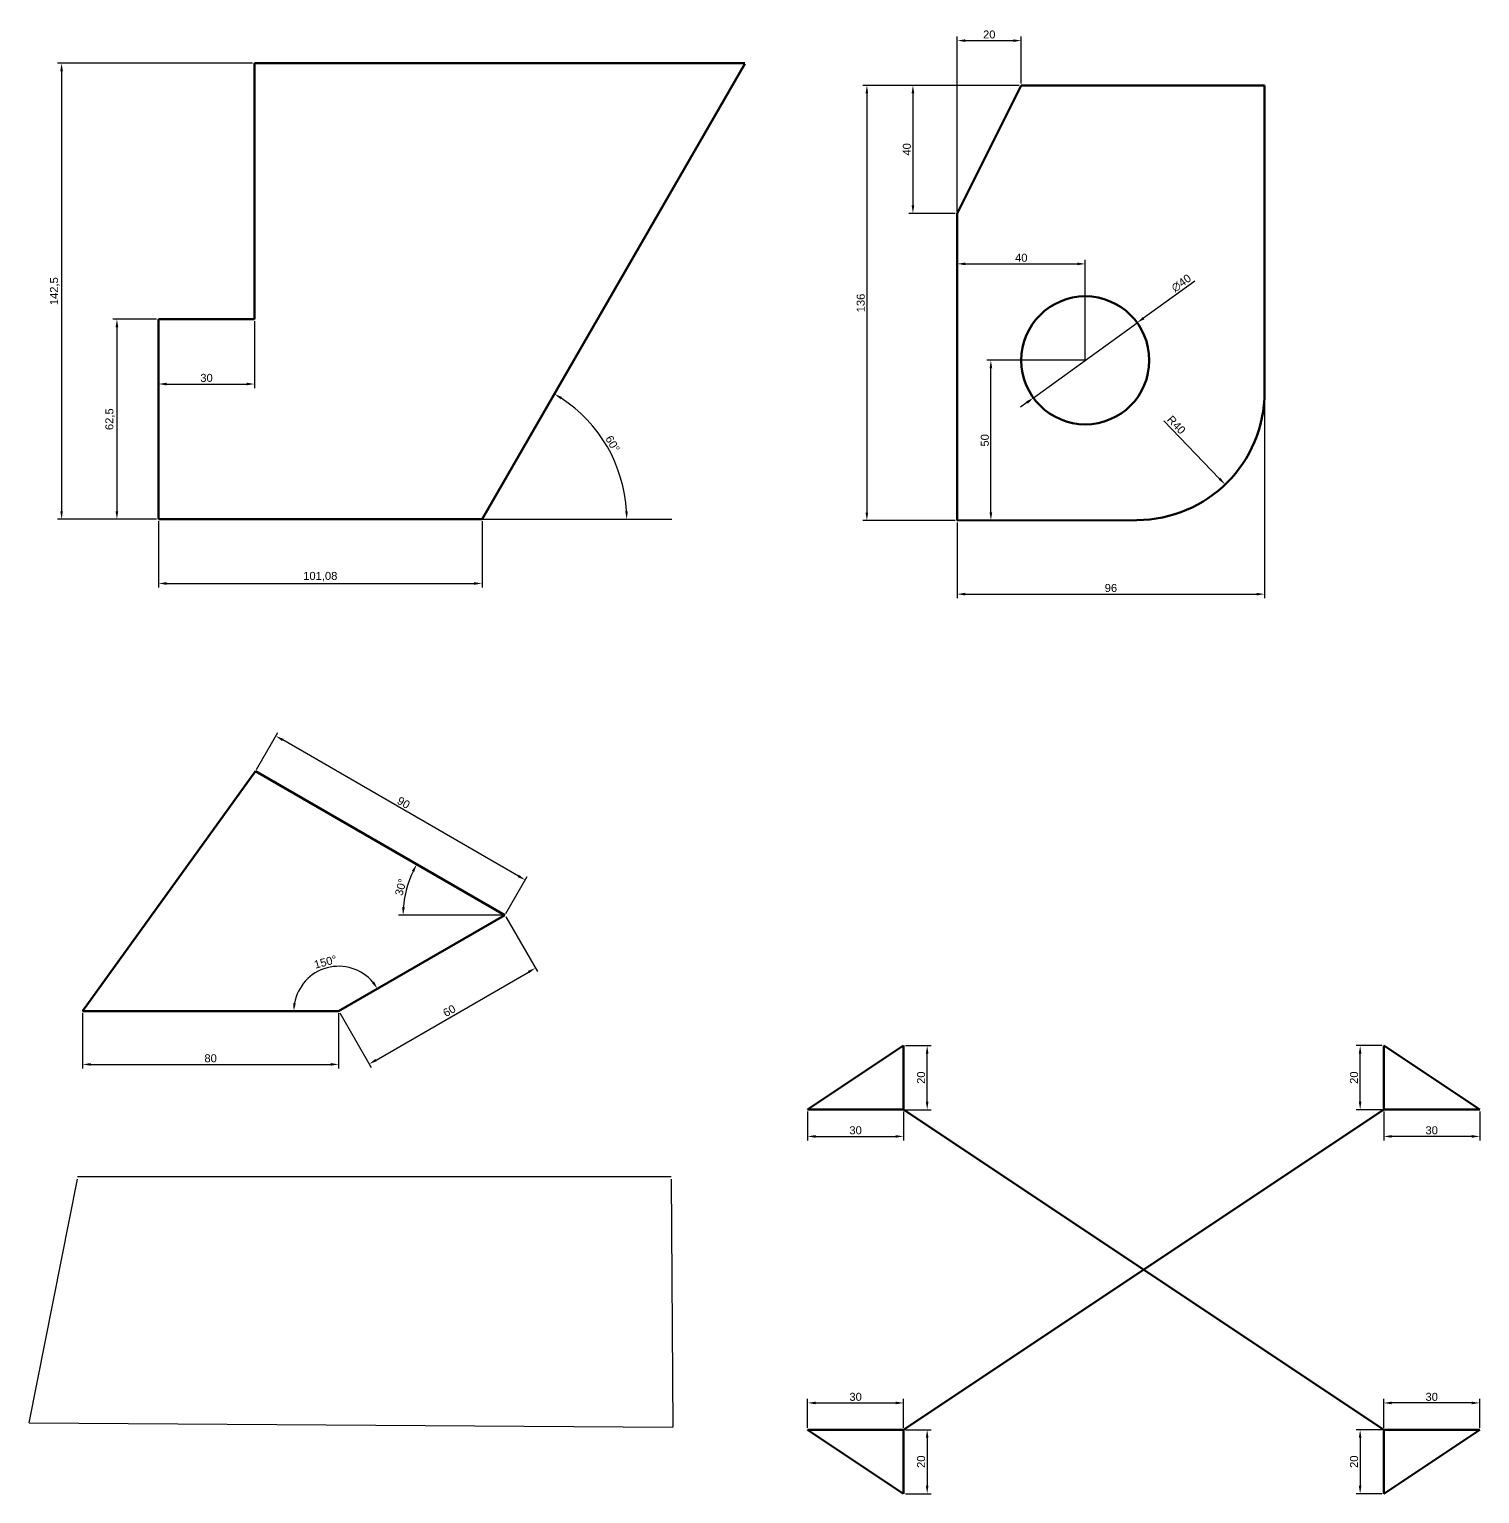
# Model space of a CAD drawing. Header units: millimetres. Extents: x 0 to 1151, y 0 to 1057.
# Drawn here: x 9.8 to 463, y 599.1 to 1056.7 of the extents above; entities that cross this region are included whole.
import ezdxf

# ---------------------------------------------------------------- set-up
doc = ezdxf.new("R2010")
doc.units = ezdxf.units.MM
doc.styles.get("Standard").update_dxf_attribs({"font": 'arial.ttf'})
doc.dimstyles.new('ISO-25', dxfattribs={"dimtxt": 2.5, "dimasz": 2.5, "dimexe": 1.25, "dimexo": 0.625, "dimtad": 1, "dimtxsty": 'Standard', "dimcen": 2.5, "dimadec": 0, "dimazin": 0, "dimtfac": 1, "dimtmove": 0, "dimatfit": 3, "dimfxl": 1, "dimarcsym": 0})

# ---------------------------------------------------------------- blocks, each defined once
blk = doc.blocks.new('*D1')
at = {"color": 0, "lineweight": -2, "transparency": 16777216}
for p, q in [((26.48, 749.26), (26.48, 732.02)), ((106.48, 749.26), (106.48, 732.02)), ((28.98, 733.27), (103.98, 733.27))]:
    blk.add_line(p, q, dxfattribs=at)
at = {"color": 0, "transparency": 16777216}
for points in [[(28.98, 733.69), (28.98, 732.85), (26.48, 733.27)], [(103.98, 733.69), (103.98, 732.85), (106.48, 733.27)]]:
    blk.add_solid(points, dxfattribs=at)
at = {"layer": 'Defpoints', "color": 0, "transparency": 16777216}
for p in [(26.48, 749.89), (106.48, 749.89), (106.48, 733.27)]:
    blk.add_point(p, dxfattribs=at)
at = {"color": 0, "transparency": 16777216, "insert": (66.48, 735.17), "char_height": 2.5, "attachment_point": 5}
blk.add_mtext('80', dxfattribs=at)
blk = doc.blocks.new('*D2')
at = {"color": 0, "lineweight": -2, "transparency": 16777216}
for p, q in [((158.76, 779.35), (168.6, 762.29)), ((118.18, 734.63), (165.81, 762.13)), ((106.8, 749.35), (116.64, 732.29))]:
    blk.add_line(p, q, dxfattribs=at)
at = {"color": 0, "transparency": 16777216}
for points in [[(165.6, 762.49), (166.02, 761.76), (167.98, 763.38)], [(117.97, 734.99), (118.39, 734.26), (116.02, 733.38)]]:
    blk.add_solid(points, dxfattribs=at)
at = {"layer": 'Defpoints', "color": 0, "transparency": 16777216}
for p in [(158.44, 779.89), (167.98, 763.38), (106.48, 749.89)]:
    blk.add_point(p, dxfattribs=at)
at = {"color": 0, "transparency": 16777216, "insert": (141.05, 750.02), "char_height": 2.5, "attachment_point": 5, "rotation": 30}
blk.add_mtext('60', dxfattribs=at)
blk = doc.blocks.new('*D3')
at = {"color": 0, "lineweight": -2, "transparency": 16777216}
for p, q in [((80.81, 825.43), (87.47, 836.96)), ((162.63, 792.13), (89.01, 834.63)), ((158.76, 780.43), (165.42, 791.96))]:
    blk.add_line(p, q, dxfattribs=at)
at = {"color": 0, "transparency": 16777216}
for points in [[(89.22, 834.99), (88.81, 834.27), (86.85, 835.88)], [(162.83, 792.49), (162.42, 791.77), (164.79, 790.88)]]:
    blk.add_solid(points, dxfattribs=at)
at = {"layer": 'Defpoints', "color": 0, "transparency": 16777216}
for p in [(86.85, 835.88), (80.5, 824.89), (158.44, 779.89)]:
    blk.add_point(p, dxfattribs=at)
at = {"color": 0, "transparency": 16777216, "insert": (126.77, 815.03), "char_height": 2.5, "attachment_point": 5, "rotation": 330}
blk.add_mtext('90', dxfattribs=at)
blk = doc.blocks.new('*D4')
at = {"color": 0, "lineweight": -2, "transparency": 16777216}
blk.add_arc((158.44, 779.89), 31.82, 154.5023, 175.4977, dxfattribs=at)
at = {"color": 0, "transparency": 16777216}
for points in [[(129.35, 793.78), (130.09, 793.39), (130.89, 795.8)], [(127.14, 782.37), (126.3, 782.4), (126.62, 779.89)]]:
    blk.add_solid(points, dxfattribs=at)
at = {"layer": 'Defpoints', "color": 0, "transparency": 16777216}
for p in [(80.5, 824.89), (128.54, 790.77), (125.21, 779.89), (158.44, 779.89), (158.44, 779.89)]:
    blk.add_point(p, dxfattribs=at)
at = {"color": 0, "transparency": 16777216, "insert": (125.87, 788.62), "char_height": 2.5, "attachment_point": 5, "rotation": 75}
blk.add_mtext('30°', dxfattribs=at)
blk = doc.blocks.new('*D5')
at = {"color": 0, "lineweight": -2, "transparency": 16777216}
blk.add_arc((106.48, 749.89), 14.03, 40.2222, 169.7778, dxfattribs=at)
at = {"color": 0, "transparency": 16777216}
for points in [[(117.54, 759.19), (116.86, 758.71), (118.63, 756.9)], [(93.09, 752.34), (92.26, 752.41), (92.45, 749.89)]]:
    blk.add_solid(points, dxfattribs=at)
at = {"layer": 'Defpoints', "color": 0, "transparency": 16777216}
for p in [(158.44, 779.89), (108.92, 763.71), (26.48, 749.89), (106.48, 749.89), (106.48, 749.89)]:
    blk.add_point(p, dxfattribs=at)
at = {"color": 0, "transparency": 16777216, "insert": (102.36, 765.28), "char_height": 2.5, "attachment_point": 5, "rotation": 15}
blk.add_mtext('150°', dxfattribs=at)
blk = doc.blocks.new('*D14')
at = {"color": 0, "lineweight": -2, "transparency": 16777216}
for p, q in [((253, 718.5), (253, 709.51)), ((283, 718.5), (283, 709.51)), ((255.5, 710.76), (280.5, 710.76))]:
    blk.add_line(p, q, dxfattribs=at)
at = {"color": 0, "transparency": 16777216}
for points in [[(255.5, 711.18), (255.5, 710.35), (253, 710.76)], [(280.5, 711.18), (280.5, 710.35), (283, 710.76)]]:
    blk.add_solid(points, dxfattribs=at)
at = {"layer": 'Defpoints', "color": 0, "transparency": 16777216}
for p in [(253, 719.12), (283, 719.12), (283, 710.76)]:
    blk.add_point(p, dxfattribs=at)
at = {"color": 0, "transparency": 16777216, "insert": (268, 712.66), "char_height": 2.5, "attachment_point": 5}
blk.add_mtext('30', dxfattribs=at)
blk = doc.blocks.new('*D15')
at = {"color": 0, "lineweight": -2, "transparency": 16777216}
for p, q in [((283.62, 739.12), (291.61, 739.12)), ((290.36, 721.62), (290.36, 736.62)), ((283.62, 719.12), (291.61, 719.12))]:
    blk.add_line(p, q, dxfattribs=at)
at = {"color": 0, "transparency": 16777216}
for points in [[(289.94, 736.62), (290.77, 736.62), (290.36, 739.12)], [(289.94, 721.62), (290.77, 721.62), (290.36, 719.12)]]:
    blk.add_solid(points, dxfattribs=at)
at = {"layer": 'Defpoints', "color": 0, "transparency": 16777216}
for p in [(283, 739.12), (290.36, 739.12), (283, 719.12)]:
    blk.add_point(p, dxfattribs=at)
at = {"color": 0, "transparency": 16777216, "insert": (288.46, 729.12), "char_height": 2.5, "attachment_point": 5, "rotation": 90}
blk.add_mtext('20', dxfattribs=at)
blk = doc.blocks.new('*D16')
at = {"color": 0, "lineweight": -2, "transparency": 16777216}
for p, q in [((253, 619.75), (253, 628.73)), ((255.5, 627.48), (280.5, 627.48)), ((283, 619.75), (283, 628.73))]:
    blk.add_line(p, q, dxfattribs=at)
at = {"color": 0, "transparency": 16777216}
for points in [[(255.5, 627.9), (255.5, 627.07), (253, 627.48)], [(280.5, 627.9), (280.5, 627.07), (283, 627.48)]]:
    blk.add_solid(points, dxfattribs=at)
at = {"layer": 'Defpoints', "color": 0, "transparency": 16777216}
for p in [(283, 627.48), (253, 619.12), (283, 619.12)]:
    blk.add_point(p, dxfattribs=at)
at = {"color": 0, "transparency": 16777216, "insert": (268, 629.38), "char_height": 2.5, "attachment_point": 5}
blk.add_mtext('30', dxfattribs=at)
blk = doc.blocks.new('*D17')
at = {"color": 0, "lineweight": -2, "transparency": 16777216}
for p, q in [((283.62, 619.12), (291.61, 619.12)), ((290.36, 616.62), (290.36, 601.62)), ((283.62, 599.12), (291.61, 599.12))]:
    blk.add_line(p, q, dxfattribs=at)
at = {"color": 0, "transparency": 16777216}
for points in [[(289.94, 616.62), (290.77, 616.62), (290.36, 619.12)], [(289.94, 601.62), (290.77, 601.62), (290.36, 599.12)]]:
    blk.add_solid(points, dxfattribs=at)
at = {"layer": 'Defpoints', "color": 0, "transparency": 16777216}
for p in [(283, 619.12), (283, 599.12), (290.36, 599.12)]:
    blk.add_point(p, dxfattribs=at)
at = {"color": 0, "transparency": 16777216, "insert": (288.46, 609.12), "char_height": 2.5, "attachment_point": 5, "rotation": 90}
blk.add_mtext('20', dxfattribs=at)
blk = doc.blocks.new('*D18')
at = {"color": 0, "lineweight": -2, "transparency": 16777216}
for p, q in [((433, 718.5), (433, 709.51)), ((463, 718.5), (463, 709.51)), ((460.5, 710.76), (435.5, 710.76))]:
    blk.add_line(p, q, dxfattribs=at)
at = {"color": 0, "transparency": 16777216}
for points in [[(435.5, 711.18), (435.5, 710.35), (433, 710.76)], [(460.5, 711.18), (460.5, 710.35), (463, 710.76)]]:
    blk.add_solid(points, dxfattribs=at)
at = {"layer": 'Defpoints', "color": 0, "transparency": 16777216}
for p in [(433, 719.12), (463, 719.12), (433, 710.76)]:
    blk.add_point(p, dxfattribs=at)
at = {"color": 0, "transparency": 16777216, "insert": (448, 712.66), "char_height": 2.5, "attachment_point": 5}
blk.add_mtext('30', dxfattribs=at)
blk = doc.blocks.new('*D19')
at = {"color": 0, "lineweight": -2, "transparency": 16777216}
for p, q in [((432.37, 739.12), (424.39, 739.12)), ((425.64, 721.62), (425.64, 736.62)), ((432.37, 719.12), (424.39, 719.12))]:
    blk.add_line(p, q, dxfattribs=at)
at = {"color": 0, "transparency": 16777216}
for points in [[(425.22, 736.62), (426.05, 736.62), (425.64, 739.12)], [(425.22, 721.62), (426.05, 721.62), (425.64, 719.12)]]:
    blk.add_solid(points, dxfattribs=at)
at = {"layer": 'Defpoints', "color": 0, "transparency": 16777216}
for p in [(425.64, 739.12), (433, 739.12), (433, 719.12)]:
    blk.add_point(p, dxfattribs=at)
at = {"color": 0, "transparency": 16777216, "insert": (423.74, 729.12), "char_height": 2.5, "attachment_point": 5, "rotation": 90}
blk.add_mtext('20', dxfattribs=at)
blk = doc.blocks.new('*D20')
at = {"color": 0, "lineweight": -2, "transparency": 16777216}
for p, q in [((433, 619.75), (433, 628.73)), ((460.5, 627.48), (435.5, 627.48)), ((463, 619.75), (463, 628.73))]:
    blk.add_line(p, q, dxfattribs=at)
at = {"color": 0, "transparency": 16777216}
for points in [[(435.5, 627.9), (435.5, 627.07), (433, 627.48)], [(460.5, 627.9), (460.5, 627.07), (463, 627.48)]]:
    blk.add_solid(points, dxfattribs=at)
at = {"layer": 'Defpoints', "color": 0, "transparency": 16777216}
for p in [(433, 627.48), (433, 619.12), (463, 619.12)]:
    blk.add_point(p, dxfattribs=at)
at = {"color": 0, "transparency": 16777216, "insert": (448, 629.38), "char_height": 2.5, "attachment_point": 5}
blk.add_mtext('30', dxfattribs=at)
blk = doc.blocks.new('*D21')
at = {"color": 0, "lineweight": -2, "transparency": 16777216}
for p, q in [((432.37, 619.12), (424.39, 619.12)), ((425.64, 616.62), (425.64, 601.62)), ((432.37, 599.12), (424.39, 599.12))]:
    blk.add_line(p, q, dxfattribs=at)
at = {"color": 0, "transparency": 16777216}
for points in [[(425.22, 616.62), (426.05, 616.62), (425.64, 619.12)], [(425.22, 601.62), (426.05, 601.62), (425.64, 599.12)]]:
    blk.add_solid(points, dxfattribs=at)
at = {"layer": 'Defpoints', "color": 0, "transparency": 16777216}
for p in [(433, 619.12), (425.64, 599.12), (433, 599.12)]:
    blk.add_point(p, dxfattribs=at)
at = {"color": 0, "transparency": 16777216, "insert": (423.74, 609.12), "char_height": 2.5, "attachment_point": 5, "rotation": 90}
blk.add_mtext('20', dxfattribs=at)
blk = doc.blocks.new('*D27')
at = {"color": 0, "lineweight": -2, "transparency": 16777216}
blk.add_arc((151.28, 903.61), 45.21, 3.1686, 56.8314, dxfattribs=at)
at = {"color": 0, "transparency": 16777216}
for points in [[(175.8, 941.1), (176.24, 941.81), (173.89, 942.77)], [(196.84, 906.12), (196.01, 906.1), (196.49, 903.61)]]:
    blk.add_solid(points, dxfattribs=at)
at = {"layer": 'Defpoints', "color": 0, "transparency": 16777216}
for p in [(233.44, 1045.91), (193.77, 919.08), (151.28, 903.61), (151.28, 903.61), (210.59, 903.61)]:
    blk.add_point(p, dxfattribs=at)
at = {"color": 0, "transparency": 16777216, "insert": (192.08, 927.17), "char_height": 2.5, "attachment_point": 5, "rotation": 300}
blk.add_mtext('60°', dxfattribs=at)
blk = doc.blocks.new('*D28')
at = {"color": 0, "lineweight": -2, "transparency": 16777216}
for p, q in [((50.2, 902.99), (50.2, 882.29)), ((151.28, 902.99), (151.28, 882.29)), ((52.7, 883.54), (148.78, 883.54))]:
    blk.add_line(p, q, dxfattribs=at)
at = {"color": 0, "transparency": 16777216}
for points in [[(52.7, 883.96), (52.7, 883.12), (50.2, 883.54)], [(148.78, 883.96), (148.78, 883.12), (151.28, 883.54)]]:
    blk.add_solid(points, dxfattribs=at)
at = {"layer": 'Defpoints', "color": 0, "transparency": 16777216}
for p in [(50.2, 903.61), (151.28, 903.61), (151.28, 883.54)]:
    blk.add_point(p, dxfattribs=at)
at = {"color": 0, "transparency": 16777216, "insert": (100.74, 885.67), "char_height": 2.5, "attachment_point": 5}
blk.add_mtext('101,08', dxfattribs=at)
blk = doc.blocks.new('*D29')
at = {"color": 0, "lineweight": -2, "transparency": 16777216}
for p, q in [((50.2, 965.49), (50.2, 944.61)), ((80.2, 965.49), (80.2, 944.61)), ((52.7, 945.86), (77.7, 945.86))]:
    blk.add_line(p, q, dxfattribs=at)
at = {"color": 0, "transparency": 16777216}
for points in [[(52.7, 946.28), (52.7, 945.44), (50.2, 945.86)], [(77.7, 946.28), (77.7, 945.44), (80.2, 945.86)]]:
    blk.add_solid(points, dxfattribs=at)
at = {"layer": 'Defpoints', "color": 0, "transparency": 16777216}
for p in [(50.2, 966.11), (80.2, 966.11), (80.2, 945.86)]:
    blk.add_point(p, dxfattribs=at)
at = {"color": 0, "transparency": 16777216, "insert": (65.2, 947.76), "char_height": 2.5, "attachment_point": 5}
blk.add_mtext('30', dxfattribs=at)
blk = doc.blocks.new('*D30')
at = {"color": 0, "lineweight": -2, "transparency": 16777216}
for p, q in [((49.58, 966.11), (35.95, 966.11)), ((37.2, 963.61), (37.2, 906.11)), ((49.58, 903.61), (35.95, 903.61))]:
    blk.add_line(p, q, dxfattribs=at)
at = {"color": 0, "transparency": 16777216}
for points in [[(36.78, 963.61), (37.62, 963.61), (37.2, 966.11)], [(36.78, 906.11), (37.62, 906.11), (37.2, 903.61)]]:
    blk.add_solid(points, dxfattribs=at)
at = {"layer": 'Defpoints', "color": 0, "transparency": 16777216}
for p in [(50.2, 966.11), (37.2, 903.61), (50.2, 903.61)]:
    blk.add_point(p, dxfattribs=at)
at = {"color": 0, "transparency": 16777216, "insert": (35.07, 934.86), "char_height": 2.5, "attachment_point": 5, "rotation": 90}
blk.add_mtext('62,5', dxfattribs=at)
blk = doc.blocks.new('*D31')
at = {"color": 0, "lineweight": -2, "transparency": 16777216}
for p, q in [((79.58, 1046.11), (18.67, 1046.11)), ((19.92, 1043.61), (19.92, 906.11)), ((49.58, 903.61), (18.67, 903.61))]:
    blk.add_line(p, q, dxfattribs=at)
at = {"color": 0, "transparency": 16777216}
for points in [[(19.5, 1043.61), (20.33, 1043.61), (19.92, 1046.11)], [(19.5, 906.11), (20.33, 906.11), (19.92, 903.61)]]:
    blk.add_solid(points, dxfattribs=at)
at = {"layer": 'Defpoints', "color": 0, "transparency": 16777216}
for p in [(80.2, 1046.11), (19.92, 903.61), (50.2, 903.61)]:
    blk.add_point(p, dxfattribs=at)
at = {"color": 0, "transparency": 16777216, "insert": (17.79, 974.86), "char_height": 2.5, "attachment_point": 5, "rotation": 90}
blk.add_mtext('142,5', dxfattribs=at)
blk = doc.blocks.new('*D33')
at = {"color": 0, "lineweight": -2, "transparency": 16777216}
for p, q in [((299.76, 999.8), (299.76, 1054.41)), ((302.26, 1053.16), (317.26, 1053.16)), ((319.76, 1039.8), (319.76, 1054.41))]:
    blk.add_line(p, q, dxfattribs=at)
at = {"color": 0, "transparency": 16777216}
for points in [[(302.26, 1053.57), (302.26, 1052.74), (299.76, 1053.16)], [(317.26, 1053.57), (317.26, 1052.74), (319.76, 1053.16)]]:
    blk.add_solid(points, dxfattribs=at)
at = {"layer": 'Defpoints', "color": 0, "transparency": 16777216}
for p in [(319.76, 1053.16), (319.76, 1039.18), (299.76, 999.18)]:
    blk.add_point(p, dxfattribs=at)
at = {"color": 0, "transparency": 16777216, "insert": (309.76, 1055.06), "char_height": 2.5, "attachment_point": 5}
blk.add_mtext('20', dxfattribs=at)
blk = doc.blocks.new('*D34')
at = {"color": 0, "lineweight": -2, "transparency": 16777216}
for p, q in [((319.14, 1039.18), (270.27, 1039.18)), ((271.52, 1036.68), (271.52, 905.68)), ((299.14, 903.18), (270.27, 903.18))]:
    blk.add_line(p, q, dxfattribs=at)
at = {"color": 0, "transparency": 16777216}
for points in [[(271.1, 1036.68), (271.93, 1036.68), (271.52, 1039.18)], [(271.1, 905.68), (271.93, 905.68), (271.52, 903.18)]]:
    blk.add_solid(points, dxfattribs=at)
at = {"layer": 'Defpoints', "color": 0, "transparency": 16777216}
for p in [(319.76, 1039.18), (271.52, 903.18), (299.76, 903.18)]:
    blk.add_point(p, dxfattribs=at)
at = {"color": 0, "transparency": 16777216, "insert": (269.61, 971.18), "char_height": 2.5, "attachment_point": 5, "rotation": 90}
blk.add_mtext('136', dxfattribs=at)
blk = doc.blocks.new('*D35')
at = {"color": 0, "lineweight": -2, "transparency": 16777216}
for p, q in [((319.14, 1039.18), (284.67, 1039.18)), ((285.92, 1036.68), (285.92, 1001.68)), ((299.14, 999.18), (284.67, 999.18))]:
    blk.add_line(p, q, dxfattribs=at)
at = {"color": 0, "transparency": 16777216}
for points in [[(285.5, 1036.68), (286.33, 1036.68), (285.92, 1039.18)], [(285.5, 1001.68), (286.33, 1001.68), (285.92, 999.18)]]:
    blk.add_solid(points, dxfattribs=at)
at = {"layer": 'Defpoints', "color": 0, "transparency": 16777216}
for p in [(319.76, 1039.18), (285.92, 999.18), (299.76, 999.18)]:
    blk.add_point(p, dxfattribs=at)
at = {"color": 0, "transparency": 16777216, "insert": (284.01, 1019.18), "char_height": 2.5, "attachment_point": 5, "rotation": 90}
blk.add_mtext('40', dxfattribs=at)
blk = doc.blocks.new('*D36')
at = {"color": 0, "lineweight": -2, "transparency": 16777216}
for p, q in [((395.76, 942.71), (395.76, 878.95)), ((299.76, 902.55), (299.76, 878.95)), ((302.26, 880.2), (393.26, 880.2))]:
    blk.add_line(p, q, dxfattribs=at)
at = {"color": 0, "transparency": 16777216}
for points in [[(302.26, 880.62), (302.26, 879.79), (299.76, 880.2)], [(393.26, 880.62), (393.26, 879.79), (395.76, 880.2)]]:
    blk.add_solid(points, dxfattribs=at)
at = {"layer": 'Defpoints', "color": 0, "transparency": 16777216}
for p in [(395.76, 943.34), (299.76, 903.18), (395.76, 880.2)]:
    blk.add_point(p, dxfattribs=at)
at = {"color": 0, "transparency": 16777216, "insert": (347.76, 882.11), "char_height": 2.5, "attachment_point": 5}
blk.add_mtext('96', dxfattribs=at)
blk = doc.blocks.new('*D37')
at = {"color": 0, "lineweight": -2, "transparency": 16777216}
for p, q in [((340.13, 953.26), (309.02, 953.26)), ((310.27, 905.76), (310.27, 950.76)), ((327.19, 903.26), (309.02, 903.26))]:
    blk.add_line(p, q, dxfattribs=at)
at = {"color": 0, "transparency": 16777216}
for points in [[(309.85, 950.76), (310.69, 950.76), (310.27, 953.26)], [(309.85, 905.76), (310.69, 905.76), (310.27, 903.26)]]:
    blk.add_solid(points, dxfattribs=at)
at = {"layer": 'Defpoints', "color": 0, "transparency": 16777216}
for p in [(310.27, 953.26), (340.76, 953.26), (327.82, 903.26)]:
    blk.add_point(p, dxfattribs=at)
at = {"color": 0, "transparency": 16777216, "insert": (308.37, 928.26), "char_height": 2.5, "attachment_point": 5, "rotation": 90}
blk.add_mtext('50', dxfattribs=at)
blk = doc.blocks.new('*D38')
at = {"color": 0, "lineweight": -2, "transparency": 16777216}
for p, q in [((299.76, 954.69), (299.76, 984.65)), ((339.76, 953.23), (339.76, 984.65)), ((302.26, 983.4), (337.26, 983.4))]:
    blk.add_line(p, q, dxfattribs=at)
at = {"color": 0, "transparency": 16777216}
for points in [[(302.26, 983.82), (302.26, 982.98), (299.76, 983.4)], [(337.26, 983.82), (337.26, 982.98), (339.76, 983.4)]]:
    blk.add_solid(points, dxfattribs=at)
at = {"layer": 'Defpoints', "color": 0, "transparency": 16777216}
for p in [(339.76, 983.4), (299.76, 954.07), (339.76, 952.6)]:
    blk.add_point(p, dxfattribs=at)
at = {"color": 0, "transparency": 16777216, "insert": (319.76, 985.3), "char_height": 2.5, "attachment_point": 5}
blk.add_mtext('40', dxfattribs=at)
blk = doc.blocks.new('*D39')
at = {"color": 0, "lineweight": -2, "transparency": 16777216}
for p, q in [((373.97, 978.01), (357.99, 966.45)), ((323.56, 941.53), (355.97, 964.98)), ((321.53, 940.07), (319.51, 938.6))]:
    blk.add_line(p, q, dxfattribs=at)
at = {"color": 0, "transparency": 16777216}
for points in [[(357.75, 966.78), (358.24, 966.11), (355.97, 964.98)], [(321.29, 940.41), (321.78, 939.73), (323.56, 941.53)]]:
    blk.add_solid(points, dxfattribs=at)
at = {"layer": 'Defpoints', "color": 0, "transparency": 16777216}
for p in [(355.97, 964.98), (323.56, 941.53)]:
    blk.add_point(p, dxfattribs=at)
at = {"color": 0, "transparency": 16777216, "insert": (369.76, 977.39), "char_height": 2.5, "attachment_point": 5, "rotation": 35.8841}
blk.add_mtext('∅40', dxfattribs=at)
blk = doc.blocks.new('*D40')
at = {"color": 0, "lineweight": -2, "transparency": 16777216}
blk.add_line((364.34, 934.39), (381.71, 916.27), dxfattribs=at)
at = {"color": 0, "transparency": 16777216}
blk.add_solid([(382.02, 916.56), (381.41, 915.98), (383.44, 914.47)], dxfattribs=at)
at = {"layer": 'Defpoints', "color": 0, "transparency": 16777216}
for p in [(355.76, 943.34), (383.44, 914.47)]:
    blk.add_point(p, dxfattribs=at)
at = {"color": 0, "transparency": 16777216, "insert": (368.21, 933.1), "char_height": 2.5, "attachment_point": 5, "rotation": 313.7945}
blk.add_mtext('R40', dxfattribs=at)

msp = doc.modelspace()

# ---------------------------------------------------------------- linework, layer by layer
at = {"lineweight": 70}
for p, q in [((80.202, 966.114), (80.202, 1046.114)), ((80.202, 1046.114), (233.438, 1046.114)), ((151.282, 903.614), (233.438, 1045.911)), ((299.762, 999.177), (319.762, 1039.177)), ((319.762, 1039.177), (395.762, 1039.177)), ((395.762, 1039.177), (395.762, 943.338)), ((299.762, 903.177), (299.762, 999.177)), ((50.202, 903.614), (50.202, 966.114)), ((50.202, 966.114), (80.202, 966.114)), ((50.202, 903.614), (151.282, 903.614)), ((355.877, 903.338), (299.762, 903.177)), ((80.502, 824.887), (26.483, 749.887)), ((158.445, 779.887), (80.502, 824.887)), ((106.483, 749.887), (158.445, 779.887)), ((26.483, 749.887), (106.483, 749.887)), ((282.997, 739.122), (252.997, 719.122)), ((282.997, 719.122), (282.997, 739.122)), ((432.997, 719.122), (432.997, 739.122)), ((432.997, 739.122), (462.997, 719.122)), ((282.997, 719.122), (252.997, 719.122)), ((282.997, 719.122), (432.997, 619.122)), ((282.997, 619.122), (432.997, 719.122)), ((432.997, 719.122), (462.997, 719.122)), ((282.997, 619.122), (252.997, 619.122)), ((282.997, 599.122), (252.997, 619.122)), ((282.997, 619.122), (282.997, 599.122)), ((432.997, 619.122), (462.997, 619.122)), ((432.997, 619.122), (432.997, 599.122)), ((432.997, 599.122), (462.997, 619.122))]:
    msp.add_line(p, q, dxfattribs=at)
for p, q in [((151.282, 903.614), (210.587, 903.614)), ((158.445, 779.887), (125.212, 779.887)), ((9.821, 621.31), (24.883, 697.368)), ((24.883, 698.191), (210.38, 698.191)), ((210.38, 697.368), (210.88, 619.867)), ((9.821, 621.31), (210.88, 619.867))]:
    msp.add_line(p, q)
msp.add_circle((339.762, 953.257), 20, dxfattribs=at)
msp.add_arc((355.762, 943.338), 40, 270.16515, 0, dxfattribs=at)

# ---------------------------------------------------------------- dimensions: what is measured, and where the dimension line sits
for base, p1, p2, picture, middle in [((319.762, 1053.156), (299.762, 999.177), (319.762, 1039.177), '*D33', (309.762, 1055.057)), ((339.762, 983.399), (299.762, 954.067), (339.762, 952.6), '*D38', (319.762, 985.301)), ((80.202, 945.86), (50.202, 966.114), (80.202, 966.114), '*D29', (65.202, 947.762)), ((395.762, 880.204), (299.762, 903.177), (395.762, 943.338), '*D36', (347.762, 882.105)), ((151.282, 883.54), (50.202, 903.614), (151.282, 903.614), '*D28', (100.742, 885.667)), ((106.483, 733.271), (26.483, 749.887), (106.483, 749.887), '*D1', (66.483, 735.173)), ((282.997, 710.763), (252.997, 719.122), (282.997, 719.122), '*D14', (267.997, 712.665)), ((282.997, 627.482), (252.997, 619.122), (282.997, 619.122), '*D16', (267.997, 629.384))]:
    dim = msp.add_linear_dim(base=base, p1=p1, p2=p2, dimstyle='ISO-25')
    dim.commit()
    dim.dimension.update_dxf_attribs({"geometry": picture, "text_midpoint": middle})
for base, p1, p2, angle, picture, middle in [((19.917, 903.614), (80.202, 1046.114), (50.202, 903.614), 90, '*D31', (17.789, 974.864)), ((271.517, 903.177), (319.762, 1039.177), (299.762, 903.177), 90, '*D34', (269.614, 971.177)), ((285.916, 999.177), (319.762, 1039.177), (299.762, 999.177), 90, '*D35', (284.015, 1019.177)), ((37.2, 903.614), (50.202, 966.114), (50.202, 903.614), 90, '*D30', (35.073, 934.864)), ((310.271, 953.257), (327.819, 903.257), (340.759, 953.257), 90, '*D37', (308.37, 928.257)), ((290.357, 739.122), (282.997, 719.122), (282.997, 739.122), 90, '*D15', (288.456, 729.122)), ((425.637, 739.122), (432.997, 719.122), (432.997, 739.122), 90, '*D19', (423.735, 729.122)), ((432.997, 710.763), (462.997, 719.122), (432.997, 719.122), 180, '*D18', (447.997, 712.665)), ((432.997, 627.482), (462.997, 619.122), (432.997, 619.122), 180, '*D20', (447.997, 629.384)), ((290.357, 599.122), (282.997, 619.122), (282.997, 599.122), 270, '*D17', (288.456, 609.122)), ((425.637, 599.122), (432.997, 619.122), (432.997, 599.122), 270, '*D21', (423.735, 609.122))]:
    dim = msp.add_linear_dim(base=base, p1=p1, p2=p2, angle=angle, dimstyle='ISO-25')
    dim.commit()
    dim.dimension.update_dxf_attribs({"geometry": picture, "text_midpoint": middle})
for base, line1, line2, picture, middle in [((193.767, 919.077), ((151.282, 903.614), (210.587, 903.614)), ((151.282, 903.614), (233.438, 1045.911)), '*D27', (192.083, 927.17)), ((128.541, 790.771), ((158.445, 779.887), (80.502, 824.887)), ((158.445, 779.887), (125.212, 779.887)), '*D4', (125.869, 788.616)), ((108.92, 763.705), ((106.483, 749.887), (158.445, 779.887)), ((26.483, 749.887), (106.483, 749.887)), '*D5', (102.36, 765.277))]:
    dim = msp.add_angular_dim_2l(base=base, line1=line1, line2=line2, dimstyle='ISO-25')
    dim.commit()
    dim.dimension.update_dxf_attribs({"geometry": picture, "text_midpoint": middle})
dim = msp.add_diameter_dim_2p(p1=(323.558, 941.534), p2=(355.966, 964.98), dimstyle='ISO-25')
dim.commit()
dim.dimension.update_dxf_attribs({"geometry": '*D39', "text_midpoint": (370.918, 975.798), "dimtype": 163})
dim = msp.add_radius_dim(center=(355.762, 943.338), mpoint=(383.445, 914.465), dimstyle='ISO-25')
dim.commit()
dim.dimension.update_dxf_attribs({"geometry": '*D40', "text_midpoint": (366.84, 931.784), "dimtype": 164})
for p1, p2, distance, picture, middle in [((158.445, 779.887), (80.502, 824.887), -12.693, '*D3', (126.771, 815.026)), ((106.483, 749.887), (158.445, 779.887), -19.066, '*D2', (141.046, 750.022))]:
    dim = msp.add_aligned_dim(p1=p1, p2=p2, distance=distance, dimstyle='ISO-25')
    dim.commit()
    dim.dimension.update_dxf_attribs({"geometry": picture, "text_midpoint": middle})

doc.saveas('drawing.dxf')
